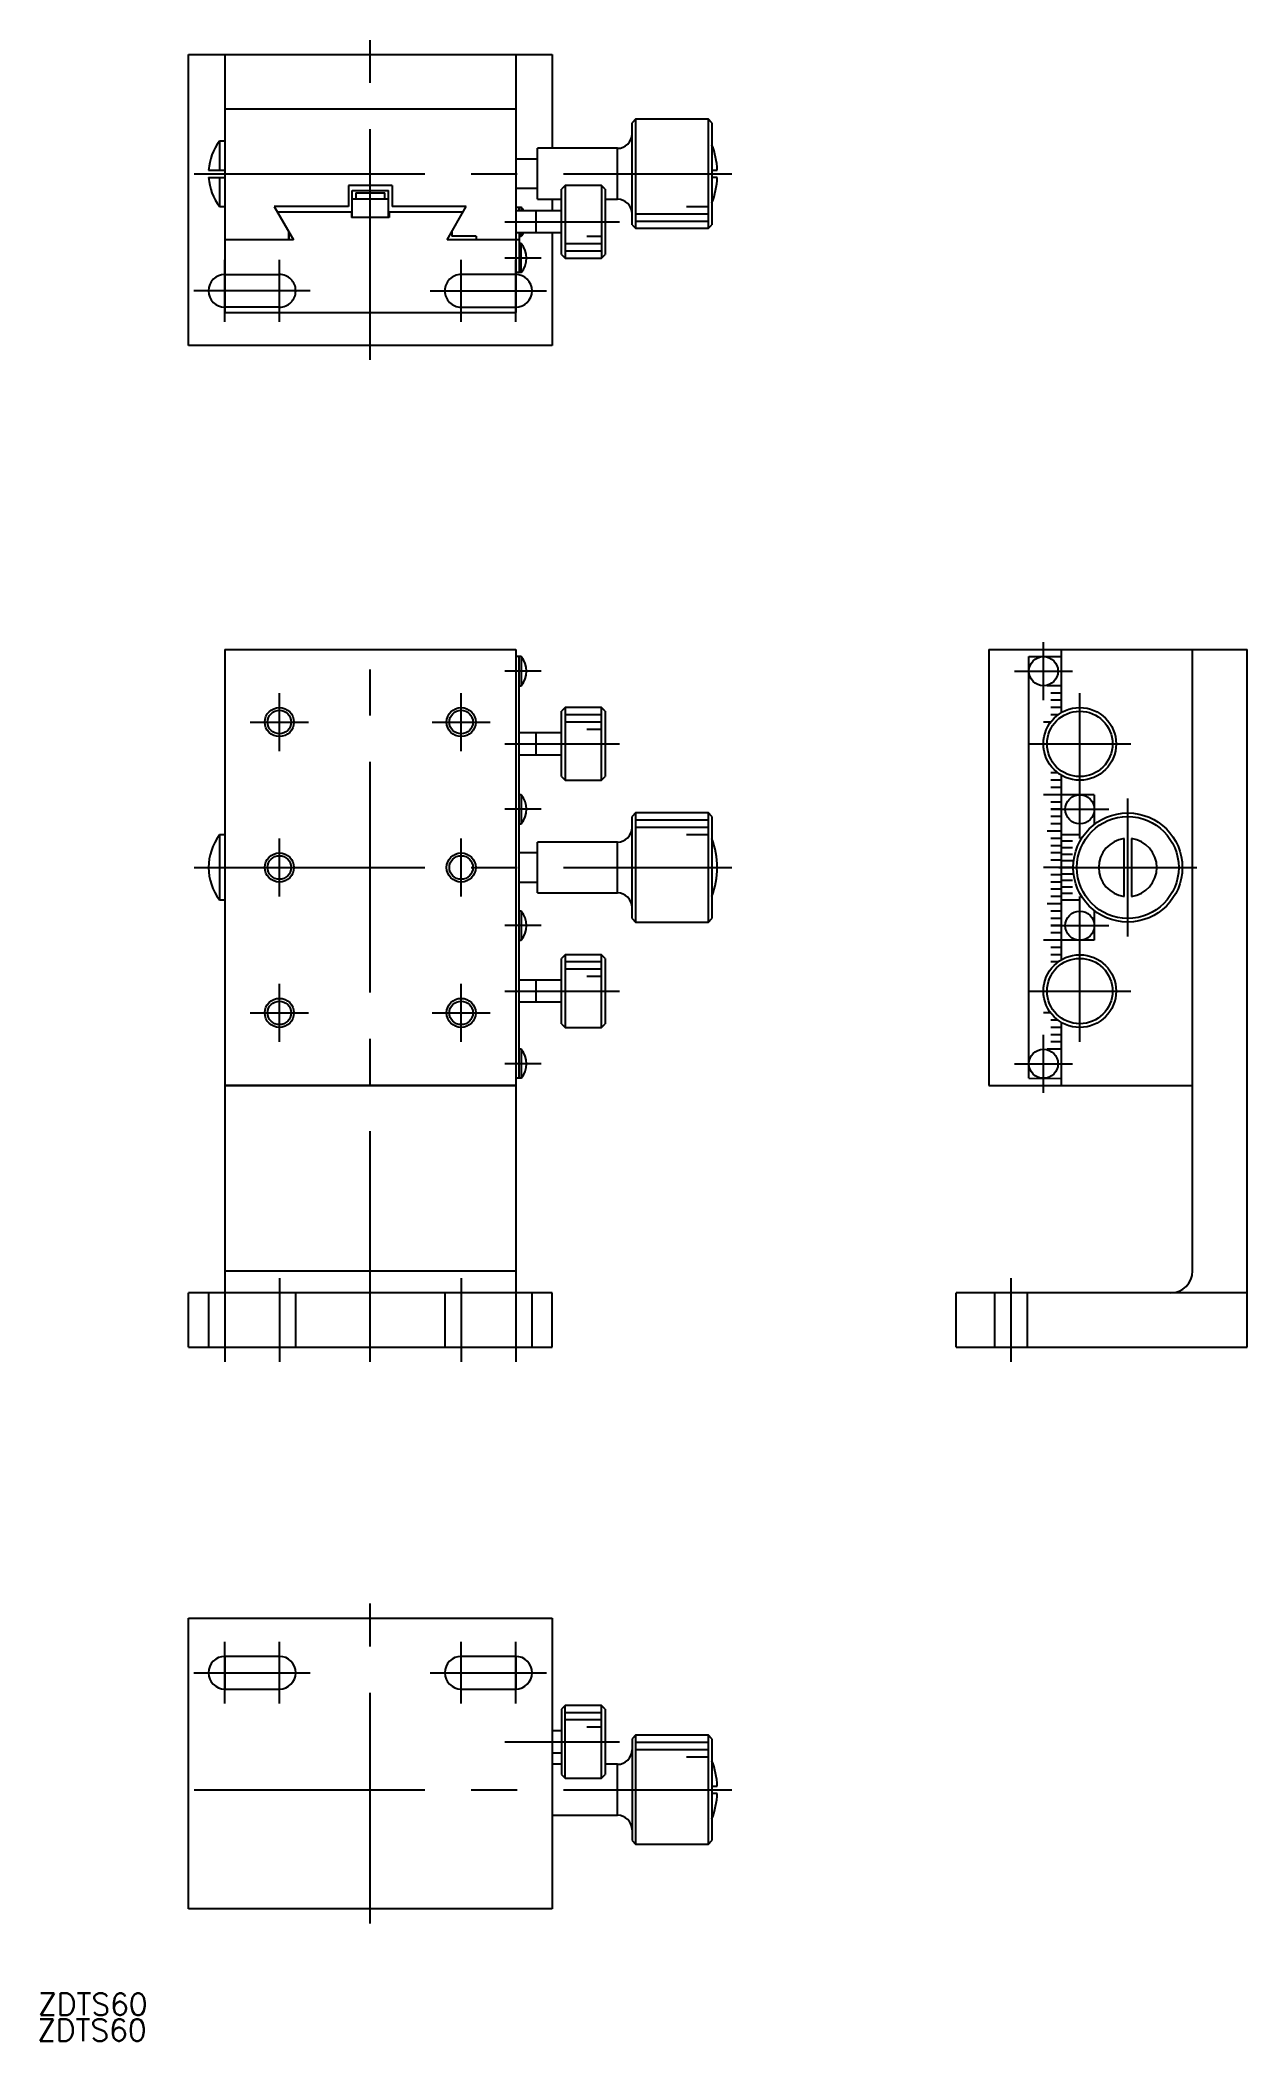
# Model space of a CAD drawing. Extents: x -45 to 121, y -95 to 180.
import ezdxf

# ---------------------------------------------------------------- set-up
doc = ezdxf.new("R2010")
doc.units = 0
doc.linetypes.add('CENTER', pattern=[50.8, 31.75, -6.35, 6.35, -6.35])
doc.linetypes.add('DASHED', pattern=[19.05, 12.7, -6.35])
doc.layers.get('0').update_dxf_attribs({"linetype": 'CONTINUOUS'})
doc.layers.add('CENTER', color=1, linetype='CENTER')
doc.styles.get("Standard").update_dxf_attribs({"font": 'txt.shx', "height": 3, "bigfont": 'bigfont.shx'})

# ---------------------------------------------------------------- blocks, each defined once
blk = doc.blocks.new('*U29')
at = {"color": 7, "linetype": 'CONTINUOUS'}
blk.add_text('ZDTS60', height=3, dxfattribs=at).set_placement((-45.68, -91.86))
blk = doc.blocks.new('*U30')
at = {"color": 7, "linetype": 'CONTINUOUS'}
blk.add_text('ZDTS60', height=3, dxfattribs=at).set_placement((-45.81, -95.42))

msp = doc.modelspace()

# ---------------------------------------------------------------- linework, layer by layer
at = {"color": 7, "linetype": 'CONTINUOUS'}
for p, q in [((-25, 137.82), (-25, 177.82)), ((-25, 177.82), (25, 177.82)), ((-20, 177.82), (-20, 142.32)), ((20, 177.82), (20, 142.32)), ((25, 177.82), (25, 164.92)), ((20, 170.32), (-20, 170.32)), ((36.5, 168.92), (36, 168.42)), ((36, 154.42), (36, 168.42)), ((46.5, 168.92), (36.5, 168.92)), ((36.5, 168.92), (36.5, 153.92)), ((47, 168.42), (46.5, 168.92)), ((46.5, 153.92), (46.5, 168.92)), ((47, 168.42), (47, 154.42)), ((-20.75, 165.92), (-20.75, 161.92)), ((-20, 165.92), (-20.75, 165.92)), ((23, 163.42), (20, 163.42)), ((34, 164.92), (23, 164.92)), ((23, 157.92), (23, 164.92)), ((34, 157.92), (34, 164.92)), ((-22.23, 161.92), (-20, 161.92)), ((-22.23, 160.92), (-20, 160.92)), ((-20.75, 160.92), (-20.75, 156.92)), ((3, 159.82), (-3, 159.82)), ((-3, 159.82), (-3, 159.42)), ((-3, 159.82), (-3, 159.42)), ((-3, 159.82), (-3, 156.92)), ((3, 159.82), (3, 156.92)), ((26.8, 159.82), (26.3, 159.32)), ((31.8, 159.82), (26.8, 159.82)), ((26.8, 159.82), (26.8, 149.82)), ((32.3, 159.32), (31.8, 159.82)), ((31.8, 159.82), (31.8, 149.82)), ((47, 161.92), (47.73, 161.92)), ((47.73, 160.92), (47, 160.92)), ((47.73, 160.92), (47, 160.92)), ((-20.75, 156.92), (-20, 156.92)), ((-3, 156.92), (-13.21, 156.92)), ((-13.21, 156.92), (-10.56, 152.32)), ((-2.5, 155.42), (-2.5, 159.12)), ((-2.5, 159.12), (2.5, 159.12)), ((2.5, 157.92), (-2.5, 157.92)), ((-2, 158.82), (-2, 157.92)), ((-2, 158.82), (2, 158.82)), ((2, 157.92), (2, 158.82)), ((2.5, 155.42), (2.5, 159.12)), ((13.21, 156.92), (3, 156.92)), ((10.56, 152.32), (13.21, 156.92)), ((20, 159.42), (23, 159.42)), ((23, 157.92), (26.3, 157.92)), ((25, 157.92), (25, 156.32)), ((26.3, 150.32), (26.3, 159.32)), ((32.3, 159.32), (32.3, 150.32)), ((32.3, 157.92), (34, 157.92)), ((43.5, 156.92), (46.5, 156.92)), ((-2.6, 156.12), (-12.75, 156.12)), ((-2.6, 156.12), (-2.6, 155.42)), ((2.6, 155.42), (-2.6, 155.42)), ((12.75, 156.12), (2.6, 156.12)), ((2.6, 156.12), (2.6, 155.42)), ((20, 156.82), (20.74, 156.82)), ((26.3, 156.32), (20, 156.32)), ((20.5, 156.32), (20.5, 156.82)), ((20.74, 156.82), (20.74, 156.32)), ((22.8, 153.32), (22.8, 156.32)), ((36, 154.42), (36.5, 153.92)), ((36.5, 155.92), (46.5, 155.92)), ((36.5, 154.92), (46.5, 154.92)), ((46.5, 153.92), (47, 154.42)), ((-10.56, 152.32), (-20, 152.32)), ((-11.2, 153.43), (-11.2, 152.32)), ((-11.2, 152.32), (-11.2, 153.43)), ((20.5, 152.32), (10.56, 152.32)), ((11.2, 153.43), (11.2, 152.82)), ((14.56, 152.82), (11.2, 152.82)), ((14.56, 152.82), (14.56, 152.32)), ((20, 153.32), (26.3, 153.32)), ((20.5, 153.32), (20.5, 147.82)), ((20.5, 152.82), (20.74, 152.82)), ((20.74, 151.82), (20.5, 151.82)), ((20.74, 153.32), (20.74, 152.82)), ((20.74, 147.82), (20.74, 151.82)), ((25, 153.32), (25, 137.82)), ((26.8, 151.82), (31.8, 151.82)), ((29.8, 152.82), (31.8, 152.82)), ((36.5, 153.92), (46.5, 153.92)), ((26.3, 150.32), (26.8, 149.82)), ((26.8, 150.82), (31.8, 150.82)), ((26.8, 149.82), (31.8, 149.82)), ((31.8, 149.82), (32.3, 150.32)), ((20.74, 147.82), (20, 147.82)), ((-20, 142.32), (20, 142.32)), ((25, 137.82), (-25, 137.82)), ((-20, 96), (20, 96)), ((-20, 96), (-20, 7.5)), ((20, 96), (20, 7.5)), ((20.74, 95), (20, 95)), ((20.5, 37), (20.5, 95)), ((20.74, 95), (20.74, 91)), ((85.09, 96), (85.09, 36)), ((85.09, 96), (120.59, 96)), ((90.59, 95), (95.09, 95.01)), ((90.59, 37), (90.59, 95)), ((95.09, 87.33), (95.09, 96)), ((113.09, 10.5), (113.09, 96)), ((120.59, 0), (120.59, 96)), ((20.5, 91), (20.74, 91)), ((95.09, 91), (93.09, 91)), ((95.09, 90), (93.59, 90)), ((95.09, 89), (93.59, 89)), ((26.8, 88), (26.3, 87.5)), ((26.3, 78.5), (26.3, 87.5)), ((26.8, 88), (26.8, 78)), ((31.8, 88), (26.8, 88)), ((31.8, 87), (26.8, 87)), ((31.8, 86), (26.8, 86)), ((31.8, 78), (31.8, 88)), ((32.3, 87.5), (31.8, 88)), ((32.3, 87.5), (32.3, 78.5)), ((93.59, 86), (92.59, 86)), ((95.09, 88), (93.59, 88)), ((94.59, 87), (93.59, 87)), ((26.3, 84.5), (20.5, 84.5)), ((22.8, 81.5), (22.8, 84.5)), ((31.8, 85), (29.8, 85)), ((20.5, 81.5), (26.3, 81.5)), ((26.3, 78.5), (26.8, 78)), ((26.8, 78), (31.8, 78)), ((31.8, 78), (32.3, 78.5)), ((94.59, 79), (93.59, 79)), ((95.09, 78), (93.59, 78)), ((95.09, 53.33), (95.09, 78.67)), ((20.74, 76), (20.5, 76)), ((20.74, 76), (20.74, 72)), ((99.59, 76), (92.59, 76)), ((95.09, 77), (93.59, 77)), ((95.09, 75), (93.59, 75)), ((99.59, 76), (99.59, 71.92)), ((20.5, 72), (20.74, 72)), ((36.5, 73.5), (36, 73)), ((36, 59), (36, 73)), ((46.5, 73.5), (36.5, 73.5)), ((36.5, 73.5), (36.5, 58.5)), ((46.5, 72.5), (36.5, 72.5)), ((46.5, 58.5), (46.5, 73.5)), ((47, 73), (46.5, 73.5)), ((47, 73), (47, 59)), ((95.09, 74), (93.59, 74)), ((95.09, 73), (93.59, 73)), ((95.09, 72), (93.59, 72)), ((-20.75, 70.47), (-20.75, 61.53)), ((-20, 70.47), (-20.75, 70.47)), ((34, 69.5), (23, 69.5)), ((23, 62.5), (23, 69.5)), ((34, 62.5), (34, 69.5)), ((46.5, 71.5), (36.5, 71.5)), ((46.5, 70.5), (43.5, 70.5)), ((95.09, 71), (93.09, 71)), ((95.09, 70), (93.59, 70)), ((95.09, 69), (93.59, 69)), ((97.59, 70.5), (95.09, 70.5)), ((96.59, 69.6), (95.09, 69.6)), ((103.69, 62.03), (103.69, 69.97)), ((104.69, 69.97), (104.69, 62.03)), ((23, 68), (20.5, 68)), ((95.09, 68), (93.59, 68)), ((95.09, 67), (93.59, 67)), ((96.59, 68.7), (95.09, 68.7)), ((96.59, 67.8), (95.09, 67.8)), ((96.59, 66.9), (95.09, 66.9)), ((20.5, 64), (23, 64)), ((95.09, 66), (92.59, 66)), ((95.09, 65), (93.59, 65)), ((95.09, 64), (93.59, 64)), ((96.59, 66), (95.09, 66)), ((96.59, 65.1), (95.09, 65.1)), ((96.59, 64.2), (95.09, 64.2)), ((-20.75, 61.53), (-20, 61.53)), ((23, 62.5), (34, 62.5)), ((95.09, 61), (93.09, 61)), ((95.09, 63), (93.59, 63)), ((95.09, 62), (93.59, 62)), ((96.59, 63.3), (95.09, 63.3)), ((96.59, 62.4), (95.09, 62.4)), ((97.59, 61.5), (95.09, 61.5)), ((20.74, 60), (20.5, 60)), ((20.74, 60), (20.74, 56)), ((36, 59), (36.5, 58.5)), ((36.5, 58.5), (46.5, 58.5)), ((46.5, 58.5), (47, 59)), ((95.09, 60), (93.59, 60)), ((95.09, 59), (93.59, 59)), ((95.09, 58), (93.59, 58)), ((99.59, 60.08), (99.59, 56)), ((20.5, 56), (20.74, 56)), ((99.59, 56), (92.59, 56)), ((95.09, 57), (93.59, 57)), ((26.8, 54), (26.3, 53.5)), ((26.3, 44.5), (26.3, 53.5)), ((26.8, 54), (26.8, 44)), ((31.8, 54), (26.8, 54)), ((31.8, 53), (26.8, 53)), ((31.8, 44), (31.8, 54)), ((32.3, 53.5), (31.8, 54)), ((32.3, 53.5), (32.3, 44.5)), ((95.09, 55), (93.59, 55)), ((95.09, 54), (93.59, 54)), ((94.59, 53), (93.59, 53)), ((26.3, 50.5), (20.5, 50.5)), ((22.8, 47.5), (22.8, 50.5)), ((31.8, 52), (26.8, 52)), ((31.8, 51), (29.8, 51)), ((20.5, 47.5), (26.3, 47.5)), ((26.3, 44.5), (26.8, 44)), ((31.8, 44), (32.3, 44.5)), ((93.59, 46), (92.59, 46)), ((94.59, 45), (93.59, 45)), ((95.09, 36), (95.09, 44.67)), ((26.8, 44), (31.8, 44)), ((95.09, 44), (93.59, 44)), ((95.09, 43), (93.59, 43)), ((95.09, 42), (93.59, 42)), ((20.74, 41), (20.5, 41)), ((20.74, 41), (20.74, 37)), ((95.09, 41), (93.09, 41)), ((20, 36), (-20, 36)), ((-20, 36), (-11.2, 36)), ((-11.2, 36), (-2.6, 36)), ((-10.56, 36), (-11.2, 36)), ((-11.2, 36), (-10.56, 36)), ((-2.6, 36), (-2.5, 36)), ((-2.5, 36), (2.5, 36)), ((2.5, 36), (2.6, 36)), ((2.6, 36), (11.2, 36)), ((10.56, 36), (14.56, 36)), ((11.2, 36), (10.56, 36)), ((14.56, 36), (20, 36)), ((20.74, 37), (20, 37)), ((85.09, 36), (113.09, 36)), ((90.59, 37), (95.09, 36.99)), ((-20, 10.5), (20, 10.5)), ((25, 7.5), (-25, 7.5)), ((-25, 0), (-25, 7.5)), ((25, 0), (25, 7.5)), ((120.59, 7.5), (80.59, 7.5)), ((80.59, 0), (80.59, 7.5)), ((-25, 0), (25, 0)), ((80.59, 0), (120.59, 0)), ((-25, -37.26), (25, -37.26)), ((-25, -77.26), (-25, -37.26)), ((25, -37.26), (25, -77.26)), ((-12.5, -42.51), (-20, -42.51)), ((-20, -42.51), (-20, -47.01)), ((20, -42.51), (12.5, -42.51)), ((20, -42.51), (20, -47.01)), ((-20, -47.01), (-12.5, -47.01)), ((12.5, -47.01), (20, -47.01)), ((26.8, -49.26), (26.3, -49.76)), ((31.8, -49.26), (26.8, -49.26)), ((26.8, -59.26), (26.8, -49.26)), ((31.8, -59.26), (31.8, -49.26)), ((32.3, -49.76), (31.8, -49.26)), ((26.3, -49.76), (26.3, -58.76)), ((31.8, -50.26), (26.8, -50.26)), ((31.8, -51.26), (26.8, -51.26)), ((31.8, -52.26), (29.8, -52.26)), ((32.3, -49.76), (32.3, -58.76)), ((26.3, -52.76), (25, -52.76)), ((36.5, -53.36), (36, -53.86)), ((36, -53.86), (36, -67.86)), ((46.5, -53.36), (36.5, -53.36)), ((36.5, -53.36), (36.5, -68.36)), ((46.5, -54.36), (36.5, -54.36)), ((46.5, -68.36), (46.5, -53.36)), ((47, -53.86), (46.5, -53.36)), ((47, -53.86), (47, -67.86)), ((25, -55.76), (26.3, -55.76)), ((26.3, -57.36), (25, -57.36)), ((34, -57.36), (32.3, -57.36)), ((34, -64.36), (34, -57.36)), ((46.5, -55.36), (36.5, -55.36)), ((46.5, -56.36), (43.5, -56.36)), ((26.3, -58.76), (26.8, -59.26)), ((26.8, -59.26), (31.8, -59.26)), ((31.8, -59.26), (32.3, -58.76)), ((47, -60.36), (47.73, -60.36)), ((47.73, -61.36), (47, -61.36)), ((25, -64.36), (34, -64.36)), ((36, -67.86), (36.5, -68.36)), ((36.5, -68.36), (46.5, -68.36)), ((46.5, -68.36), (47, -67.86)), ((25, -77.26), (-25, -77.26))]:
    msp.add_line(p, q, dxfattribs=at)
at = {"color": 3, "linetype": 'DASHED'}
for p, q in [((-20, 147.57), (-12.5, 147.57)), ((20, 147.57), (12.5, 147.57)), ((-12.5, 143.07), (-20, 143.07)), ((12.5, 143.07), (20, 143.07)), ((-22.25, 7.5), (-22.25, 0)), ((-10.25, 0), (-10.25, 7.5)), ((10.25, 7.5), (10.25, 0)), ((22.25, 0), (22.25, 7.5)), ((85.84, 7.5), (85.84, 0)), ((90.34, 7.5), (90.34, 0))]:
    msp.add_line(p, q, dxfattribs=at)
at = {"color": 7, "linetype": 'CONTINUOUS'}
for centre, radius in [((92.59, 93), 2), ((-12.5, 86), 1.62), ((12.5, 86), 1.62), ((97.59, 83), 5), ((97.59, 83), 4.5), ((97.59, 74), 2), ((104.19, 66), 7.5), ((104.19, 66), 7), ((-12.5, 66), 1.62), ((12.5, 66), 1.62), ((97.59, 58), 2), ((97.59, 49), 5), ((97.59, 49), 4.5), ((-12.5, 46), 1.62), ((12.5, 46), 1.62), ((92.59, 39), 2)]:
    msp.add_circle(centre, radius, dxfattribs=at)
at = {"color": 3, "linetype": 'CONTINUOUS'}
for centre in [(-12.5, 86), (12.5, 86), (-12.5, 66), (12.5, 66), (-12.5, 46), (12.5, 46)]:
    msp.add_circle(centre, 2, dxfattribs=at)
at = {"color": 7, "linetype": 'CONTINUOUS'}
for centre, radius, start, end in [((-14.75, 161.42), 7.5, 143.1301, 176.1774), ((34, 166.92), 2, 270, 0), ((36.56, 161.42), 11.18, 2.5631, 20.9624), ((-14.75, 161.42), 7.5, 183.8226, 216.8699), ((36.56, 161.42), 11.18, 339.0376, 357.4369), ((34, 155.92), 2, 0, 90), ((18.5, 154.82), 3, 30, 41.8123), ((18.5, 154.82), 3, 318.1877, 330), ((18.5, 149.82), 3, 318.1877, 41.8123), ((-20, 145.32), 2.25, 90, 270), ((20, 145.32), 2.25, 270, 90), ((18.5, 93), 3, 318.1877, 41.8123), ((18.5, 74), 3, 318.1877, 41.8123), ((-14.75, 66), 7.48, 143.3008, 216.6992), ((34, 71.5), 2, 270, 0), ((36.56, 66), 11.17, 339.1878, 20.8122), ((104.19, 66), 4, 97.1808, 262.8192), ((104.19, 66), 4, 277.1808, 82.8192), ((34, 60.5), 2, 0, 90), ((18.5, 58), 3, 318.1877, 41.8123), ((18.5, 39), 3, 318.1877, 41.8123), ((110.09, 10.5), 3, 270, 0), ((-20, -44.76), 2.25, 90, 270), ((-12.5, -44.76), 2.25, 270, 90), ((12.5, -44.76), 2.25, 90, 270), ((20, -44.76), 2.25, 270, 90), ((34, -55.36), 2, 270, 0), ((36.56, -60.86), 11.18, 2.5631, 20.9624), ((36.56, -60.86), 11.18, 339.0376, 357.4369), ((34, -66.36), 2, 0, 90)]:
    msp.add_arc(centre, radius, start, end, dxfattribs=at)
at = {"color": 3, "linetype": 'DASHED'}
for centre, start, end in [((-12.5, 145.32), 270, 90), ((12.5, 145.32), 90, 270)]:
    msp.add_arc(centre, 2.25, start, end, dxfattribs=at)
at = {"layer": 'CENTER', "color": 1, "linetype": 'CENTER'}
for p, q in [((0, 135.82), (0, 179.82)), ((-24.23, 161.42), (49.73, 161.42)), ((18.5, 154.82), (34.3, 154.82)), ((-20, 141.07), (-20, 149.57)), ((-12.5, 141.07), (-12.5, 149.57)), ((12.5, 141.07), (12.5, 149.57)), ((23.5, 149.82), (18.5, 149.82)), ((20, 141.07), (20, 149.57)), ((-8.25, 145.32), (-24.25, 145.32)), ((8.25, 145.32), (24.25, 145.32)), ((0, -2), (0, 98)), ((92.59, 89), (92.59, 97)), ((23.5, 93), (18.5, 93)), ((88.59, 93), (96.59, 93)), ((-12.5, 82), (-12.5, 90)), ((12.5, 82), (12.5, 90)), ((97.59, 70), (97.59, 90)), ((-16.5, 86), (-8.5, 86)), ((8.5, 86), (16.5, 86)), ((18.5, 83), (34.3, 83)), ((90.59, 83), (104.59, 83)), ((104.19, 56.5), (104.19, 75.5)), ((23.5, 74), (18.5, 74)), ((93.59, 74), (101.59, 74)), ((-12.5, 62), (-12.5, 70)), ((12.5, 62), (12.5, 70)), ((-24.23, 66), (49.73, 66)), ((94.69, 66), (113.69, 66)), ((97.59, 42), (97.59, 62)), ((23.5, 58), (18.5, 58)), ((93.59, 58), (101.59, 58)), ((-12.5, 42), (-12.5, 50)), ((12.5, 42), (12.5, 50)), ((18.5, 49), (34.3, 49)), ((90.59, 49), (104.59, 49)), ((-16.5, 46), (-8.5, 46)), ((8.5, 46), (16.5, 46)), ((92.59, 35), (92.59, 43)), ((23.5, 39), (18.5, 39)), ((88.59, 39), (96.59, 39)), ((-20, 9.5), (-20, -2)), ((-12.5, 9.5), (-12.5, -2)), ((12.5, 9.5), (12.5, -2)), ((20, 9.5), (20, -2)), ((88.09, 9.5), (88.09, -2)), ((0, -79.26), (0, -35.26)), ((-20, -49.01), (-20, -40.51)), ((-12.5, -49.01), (-12.5, -40.51)), ((12.5, -49.01), (12.5, -40.51)), ((20, -49.01), (20, -40.51)), ((-24.25, -44.76), (-8.25, -44.76)), ((8.25, -44.76), (24.25, -44.76)), ((18.5, -54.26), (34.3, -54.26)), ((-24.23, -60.86), (49.73, -60.86))]:
    msp.add_line(p, q, dxfattribs=at)

# ---------------------------------------------------------------- block references
at = {"color": 7, "linetype": 'CONTINUOUS'}
for name in ['*U29', '*U30']:
    msp.add_blockref(name, (0, 0), dxfattribs=at)

doc.saveas('drawing.dxf')
